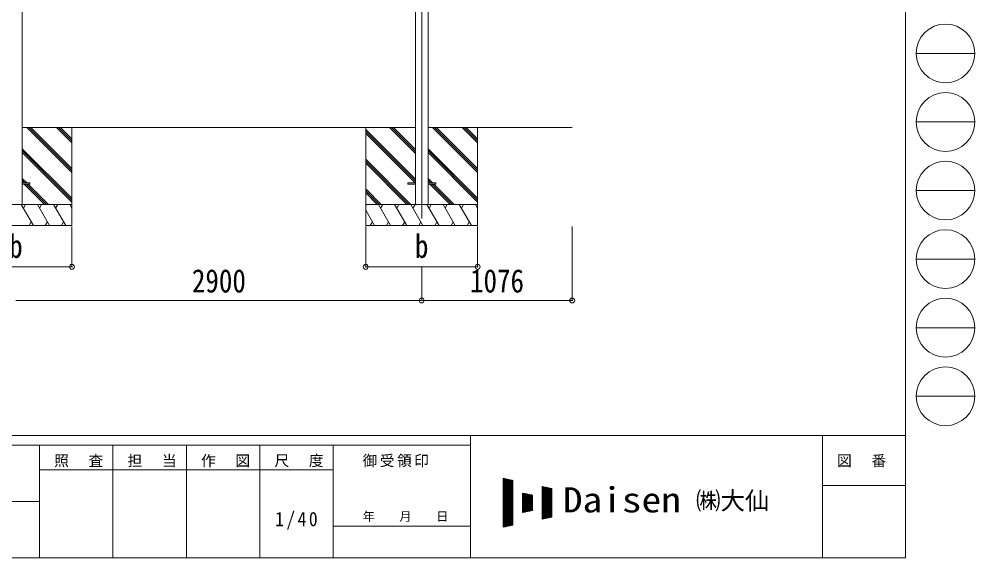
# Model space of a CAD drawing. Units: millimetres at full size. Extents: x -9783 to 9892, y -6828 to 6752.
# Drawn here: x 3060 to 9892, y -6828 to -2978 of the extents above; entities that cross this region are included whole.
import ezdxf
from ezdxf.enums import TextEntityAlignment as Align

# ---------------------------------------------------------------- set-up
doc = ezdxf.new("R2010")
doc.units = ezdxf.units.MM
doc.header["$LTSCALE"] = 35
doc.header["$PDMODE"] = 32
doc.header["$PDSIZE"] = 35
for name, color, linetype, lineweight in [('0-0_0', 7, 'Continuous', 9), ('0-1_本体', 4, 'Continuous', 9), ('0-2_部品', 7, 'Continuous', 9), ('0-8_PARTS2', 2, 'Continuous', 9), ('0-A_寸法', 6, 'Continuous', 9), ('F-0_240', 7, 'Continuous', 9)]:
    doc.layers.add(name, color=color, linetype=linetype, lineweight=lineweight)
doc.styles.add('ＭＳ ゴシック', font='')
doc.styles.get('ＭＳ ゴシック').set_extended_font_data('MS Gothic')

msp = doc.modelspace()

# ---------------------------------------------------------------- linework, layer by layer
at = {"layer": '0-0_0'}
for p, q in [((5892.66, -3752.34), (3083.06, -3752.34)), ((3437.86, -4074.8), (3115.4, -3752.34)), ((3437.86, -4060.65), (3129.54, -3752.34)), ((3437.86, -4046.51), (3143.68, -3752.34)), ((3437.86, -3862.67), (3327.53, -3752.34)), ((3437.86, -3848.52), (3341.67, -3752.34)), ((3437.86, -3834.38), (3355.82, -3752.34)), ((3437.86, -3752.34), (3437.86, -4452.34)), ((5537.86, -3752.34), (5537.86, -4452.34)), ((5892.66, -3937.97), (5707.03, -3752.34)), ((5892.66, -3923.82), (5721.17, -3752.34)), ((5892.66, -3909.68), (5735.32, -3752.34)), ((7013.86, -3752.34), (5983.06, -3752.34)), ((6337.86, -4074.8), (6015.4, -3752.34)), ((6337.86, -4060.65), (6029.54, -3752.34)), ((6337.86, -4046.51), (6043.68, -3752.34)), ((6337.86, -3862.67), (6227.53, -3752.34)), ((6337.86, -3848.52), (6241.67, -3752.34)), ((6337.86, -3834.38), (6255.82, -3752.34)), ((6337.86, -3752.34), (6337.86, -4452.34)), ((5892.66, -4121.81), (5537.86, -3767.02)), ((5892.66, -4135.95), (5537.86, -3781.16)), ((5890.4, -4147.84), (5537.86, -3795.3)), ((3437.86, -4258.64), (3083.06, -3903.85)), ((3437.86, -4272.79), (3083.06, -3917.99)), ((3437.86, -4286.93), (3083.06, -3932.13)), ((6337.86, -4258.64), (5983.06, -3903.85)), ((6337.86, -4272.79), (5983.06, -3917.99)), ((6337.86, -4286.93), (5983.06, -3932.13)), ((5861.06, -4302.34), (5537.86, -3979.15)), ((5846.91, -4302.34), (5537.86, -3993.29)), ((5832.77, -4302.34), (5537.86, -4007.43)), ((3114.92, -4147.84), (3083.06, -4115.98)), ((3100.78, -4147.84), (3083.06, -4130.12)), ((3086.64, -4147.84), (3083.06, -4144.26)), ((3241.14, -4302.34), (3095.64, -4156.84)), ((3255.28, -4302.34), (3109.78, -4156.84)), ((3269.42, -4302.34), (3123.92, -4156.84)), ((6014.92, -4147.84), (5983.06, -4115.98)), ((6000.78, -4147.84), (5983.06, -4130.12)), ((5986.64, -4147.84), (5983.06, -4144.26)), ((6141.14, -4302.34), (5995.64, -4156.84)), ((6155.28, -4302.34), (6009.78, -4156.84)), ((6169.42, -4302.34), (6023.92, -4156.84)), ((5648.92, -4302.34), (5537.86, -4191.28)), ((5634.78, -4302.34), (5537.86, -4205.42)), ((5620.64, -4302.34), (5537.86, -4219.56)), ((2637.86, -4302.34), (3437.86, -4302.34)), ((3162.18, -4452.34), (3075.57, -4302.34)), ((3090.58, -4328.32), (3105.58, -4302.34)), ((3277.65, -4452.33), (3191.04, -4302.34)), ((3206.05, -4328.32), (3221.05, -4302.34)), ((3393.12, -4452.34), (3306.51, -4302.34)), ((3321.51, -4328.32), (3336.52, -4302.33)), ((3437.86, -4329.84), (3421.98, -4302.34)), ((5537.86, -4302.34), (6337.86, -4302.34)), ((5543.69, -4302.34), (5537.86, -4312.44)), ((5715.77, -4452.34), (5629.16, -4302.34)), ((5659.16, -4302.34), (5644.16, -4328.32)), ((5831.24, -4452.34), (5744.63, -4302.34)), ((5759.63, -4328.32), (5774.64, -4302.34)), ((5946.71, -4452.34), (5860.1, -4302.34)), ((5875.1, -4328.32), (5890.11, -4302.33)), ((6062.18, -4452.34), (5975.57, -4302.34)), ((5990.58, -4328.32), (6005.58, -4302.34)), ((6177.65, -4452.33), (6091.04, -4302.34)), ((6106.05, -4328.32), (6121.05, -4302.34)), ((6293.12, -4452.34), (6206.51, -4302.34)), ((6221.51, -4328.32), (6236.52, -4302.33)), ((6337.86, -4329.84), (6321.98, -4302.34)), ((5600.3, -4452.34), (5537.86, -4344.2)), ((3147.18, -4426.35), (3132.18, -4452.34)), ((3262.65, -4426.36), (3247.65, -4452.33)), ((3378.12, -4426.36), (3363.12, -4452.34)), ((5585.3, -4426.36), (5570.3, -4452.34)), ((5700.77, -4426.36), (5685.77, -4452.34)), ((5816.24, -4426.36), (5801.24, -4452.34)), ((5931.71, -4426.36), (5916.71, -4452.34)), ((6047.18, -4426.35), (6032.18, -4452.34)), ((6162.65, -4426.36), (6147.65, -4452.33)), ((6278.12, -4426.36), (6263.12, -4452.34)), ((3437.86, -4452.34), (2637.86, -4452.34)), ((6337.86, -4452.34), (5537.86, -4452.34))]:
    msp.add_line(p, q, dxfattribs=at)
at = {"layer": '0-1_本体'}
for p, q in [((3083.06, -825.97), (3083.06, -4302.35)), ((5892.66, -825.97), (5892.66, -4302.35)), ((5983.06, -825.97), (5983.06, -4302.34))]:
    msp.add_line(p, q, dxfattribs=at)
at = {"layer": '0-2_部品', "color": 4}
for p, q in [((3137.86, -4147.86), (3083.06, -4147.86)), ((3137.86, -4156.86), (3083.06, -4156.86)), ((3137.86, -4147.86), (3137.86, -4156.86)), ((5837.86, -4147.86), (5837.86, -4156.86)), ((5892.66, -4147.86), (5837.86, -4147.86)), ((5892.66, -4156.86), (5837.86, -4156.86)), ((6037.86, -4147.86), (5983.06, -4147.86)), ((6037.86, -4156.86), (5983.06, -4156.86)), ((6037.86, -4147.86), (6037.86, -4156.86))]:
    msp.add_line(p, q, dxfattribs=at)
at = {"layer": '0-8_PARTS2'}
msp.add_line((5937.86, -852.34), (5937.86, -4402.34), dxfattribs=at)
at = {"layer": '0-A_寸法'}
for p, q in [((3437.86, -4748.72), (3437.86, -4459.75)), ((5537.86, -4748.72), (5537.86, -4459.75)), ((6337.86, -4748.72), (6337.86, -4459.75)), ((7013.86, -4988.7), (7013.86, -4459.75)), ((2637.86, -4748.72), (3437.86, -4748.72)), ((5537.86, -4748.72), (6337.86, -4748.72)), ((5937.86, -4988.7), (5937.86, -4748.72)), ((3037.86, -4988.7), (5937.86, -4988.7)), ((5937.86, -4988.7), (7013.86, -4988.7))]:
    msp.add_line(p, q, dxfattribs=at)
for p in [(3437.86, -4748.72), (5537.86, -4748.72), (6337.86, -4748.72), (5937.86, -4988.7), (7013.86, -4988.7)]:
    msp.add_point(p, dxfattribs=at)
at = {"layer": 'F-0_240', "color": 5}
for p, q in [((9396.97, 6751.9), (9396.97, -6828.1)), ((-9783.03, -5953.1), (9396.97, -5953.1)), ((6285.75, -5953.1), (6285.75, -6828.1)), ((8801.97, -5953.1), (8801.97, -6828.1)), ((-9783.03, -6023.1), (6285.75, -6023.1)), ((3205.75, -6023.1), (3205.75, -6828.1)), ((3730.75, -6023.1), (3730.75, -6828.1)), ((4255.75, -6023.1), (4255.75, -6828.1)), ((4780.75, -6023.1), (4780.75, -6828.1)), ((5305.75, -6023.1), (5305.75, -6828.1)), ((3205.75, -6198.1), (5305.75, -6198.1)), ((8801.97, -6311.85), (9396.97, -6311.85)), ((-3969.25, -6425.6), (3205.75, -6425.6)), ((5305.75, -6600.6), (6285.75, -6600.6)), ((-9783.03, -6828.1), (9396.97, -6828.1))]:
    msp.add_line(p, q, dxfattribs=at)
at = {"layer": 'F-0_240', "color": 4}
for p, q in [((9471.77, -3223.1), (9891.77, -3223.1)), ((9471.77, -3713.1), (9891.77, -3713.1)), ((9471.77, -4203.1), (9891.77, -4203.1)), ((9471.77, -4693.1), (9891.77, -4693.1)), ((9471.77, -5183.1), (9891.77, -5183.1)), ((9471.77, -5673.1), (9891.77, -5673.1))]:
    msp.add_line(p, q, dxfattribs=at)
at = {"layer": 'F-0_240'}
for p, q in [((6519.04, -6259.47), (6589.04, -6274.05)), ((6519.04, -6259.47), (6519.04, -6609.47)), ((6519.04, -6262.76), (6534.85, -6262.76)), ((6519.04, -6266.26), (6551.65, -6266.26)), ((6519.04, -6269.76), (6568.45, -6269.76)), ((6519.04, -6273.26), (6585.25, -6273.26)), ((6519.04, -6276.76), (6589.04, -6276.76)), ((6519.04, -6280.26), (6589.04, -6280.26)), ((6519.04, -6283.76), (6589.04, -6283.76)), ((6521.12, -6609.03), (6521.12, -6259.9)), ((6524.62, -6608.3), (6524.62, -6260.63)), ((6528.12, -6607.58), (6528.12, -6261.36)), ((6531.62, -6606.85), (6531.62, -6262.09)), ((6535.12, -6606.12), (6535.12, -6262.81)), ((6538.62, -6605.39), (6538.62, -6263.54)), ((6542.12, -6604.66), (6542.12, -6264.27)), ((6545.62, -6603.93), (6545.62, -6265)), ((6549.12, -6603.2), (6549.12, -6265.73)), ((6552.62, -6602.47), (6552.62, -6266.46)), ((6556.12, -6601.74), (6556.12, -6267.19)), ((6559.62, -6601.01), (6559.62, -6267.92)), ((6563.12, -6600.28), (6563.12, -6268.65)), ((6566.62, -6599.55), (6566.62, -6269.38)), ((6570.12, -6598.83), (6570.12, -6270.11)), ((6573.62, -6598.1), (6573.62, -6270.84)), ((6577.12, -6597.37), (6577.12, -6271.56)), ((6580.62, -6596.64), (6580.62, -6272.29)), ((6584.12, -6595.91), (6584.12, -6273.02)), ((6587.62, -6595.18), (6587.62, -6273.75)), ((6589.04, -6274.05), (6589.04, -6594.88)), ((6519.04, -6287.26), (6589.04, -6287.26)), ((6519.04, -6290.76), (6589.04, -6290.76)), ((6519.04, -6294.26), (6589.04, -6294.26)), ((6519.04, -6297.76), (6589.04, -6297.76)), ((6519.04, -6301.26), (6589.04, -6301.26)), ((6519.04, -6304.76), (6589.04, -6304.76)), ((6519.04, -6308.26), (6589.04, -6308.26)), ((6519.04, -6311.76), (6589.04, -6311.76)), ((6519.04, -6315.26), (6589.04, -6315.26)), ((6519.04, -6318.76), (6589.04, -6318.76)), ((6519.04, -6322.26), (6589.04, -6322.26)), ((6519.04, -6325.76), (6589.04, -6325.76)), ((6519.04, -6329.26), (6589.04, -6329.26)), ((6519.04, -6332.76), (6589.04, -6332.76)), ((6519.04, -6336.26), (6589.04, -6336.26)), ((6519.04, -6339.76), (6589.04, -6339.76)), ((6519.04, -6343.26), (6589.04, -6343.26)), ((6519.04, -6346.76), (6589.04, -6346.76)), ((6519.04, -6350.26), (6589.04, -6350.26)), ((6799.04, -6317.8), (6869.04, -6332.38)), ((6799.04, -6317.8), (6799.04, -6551.13)), ((6799.04, -6318.76), (6803.65, -6318.76)), ((6799.04, -6322.26), (6820.45, -6322.26)), ((6799.04, -6325.76), (6837.25, -6325.76)), ((6799.04, -6329.26), (6854.05, -6329.26)), ((6799.04, -6332.76), (6869.04, -6332.76)), ((6799.04, -6336.26), (6869.04, -6336.26)), ((6799.04, -6339.76), (6869.04, -6339.76)), ((6799.04, -6343.26), (6869.04, -6343.26)), ((6799.04, -6346.76), (6869.04, -6346.76)), ((6799.04, -6350.26), (6869.04, -6350.26)), ((6801.12, -6550.7), (6801.12, -6318.23)), ((6804.62, -6549.97), (6804.62, -6318.96)), ((6808.12, -6549.24), (6808.12, -6319.69)), ((6811.62, -6548.51), (6811.62, -6320.42)), ((6815.12, -6547.78), (6815.12, -6321.15)), ((6818.62, -6547.05), (6818.62, -6321.88)), ((6822.12, -6546.33), (6822.12, -6322.61)), ((6825.62, -6545.6), (6825.62, -6323.34)), ((6829.12, -6544.87), (6829.12, -6324.06)), ((6832.62, -6544.14), (6832.62, -6324.79)), ((6836.12, -6543.41), (6836.12, -6325.52)), ((6839.62, -6542.68), (6839.62, -6326.25)), ((6843.12, -6541.95), (6843.12, -6326.98)), ((6846.62, -6541.22), (6846.62, -6327.71)), ((6850.12, -6540.49), (6850.12, -6328.44)), ((6853.62, -6539.76), (6853.62, -6329.17)), ((6857.12, -6539.03), (6857.12, -6329.9)), ((6860.62, -6538.3), (6860.62, -6330.63)), ((6864.12, -6537.58), (6864.12, -6331.36)), ((6867.62, -6536.85), (6867.62, -6332.09)), ((6869.04, -6332.38), (6869.04, -6536.55)), ((6519.04, -6353.76), (6589.04, -6353.76)), ((6519.04, -6357.26), (6589.04, -6357.26)), ((6519.04, -6360.76), (6589.04, -6360.76)), ((6519.04, -6364.26), (6589.04, -6364.26)), ((6519.04, -6367.76), (6589.04, -6367.76)), ((6519.04, -6371.26), (6589.04, -6371.26)), ((6519.04, -6374.76), (6589.04, -6374.76)), ((6519.04, -6378.26), (6589.04, -6378.26)), ((6519.04, -6381.76), (6589.04, -6381.76)), ((6519.04, -6385.26), (6589.04, -6385.26)), ((6519.04, -6388.76), (6589.04, -6388.76)), ((6519.04, -6392.26), (6589.04, -6392.26)), ((6519.04, -6395.76), (6589.04, -6395.76)), ((6519.04, -6399.26), (6589.04, -6399.26)), ((6519.04, -6402.76), (6589.04, -6402.76)), ((6519.04, -6406.26), (6589.04, -6406.26)), ((6519.04, -6409.76), (6589.04, -6409.76)), ((6519.04, -6413.26), (6589.04, -6413.26)), ((6519.04, -6416.76), (6589.04, -6416.76)), ((6519.04, -6420.26), (6589.04, -6420.26)), ((6659.04, -6364.47), (6729.04, -6379.05)), ((6659.04, -6364.47), (6659.04, -6504.47)), ((6659.04, -6367.76), (6674.85, -6367.76)), ((6659.04, -6371.26), (6691.65, -6371.26)), ((6659.04, -6374.76), (6708.45, -6374.76)), ((6659.04, -6378.26), (6725.25, -6378.26)), ((6659.04, -6381.76), (6729.04, -6381.76)), ((6659.04, -6385.26), (6729.04, -6385.26)), ((6659.04, -6388.76), (6729.04, -6388.76)), ((6659.04, -6392.26), (6729.04, -6392.26)), ((6659.04, -6395.76), (6729.04, -6395.76)), ((6659.04, -6399.26), (6729.04, -6399.26)), ((6659.04, -6402.76), (6729.04, -6402.76)), ((6659.04, -6406.26), (6729.04, -6406.26)), ((6659.04, -6409.76), (6729.04, -6409.76)), ((6659.04, -6413.26), (6729.04, -6413.26)), ((6659.04, -6416.76), (6729.04, -6416.76)), ((6659.04, -6420.26), (6729.04, -6420.26)), ((6661.12, -6504.03), (6661.12, -6364.9)), ((6664.62, -6503.3), (6664.62, -6365.63)), ((6668.12, -6502.58), (6668.12, -6366.36)), ((6671.62, -6501.85), (6671.62, -6367.09)), ((6675.12, -6501.12), (6675.12, -6367.81)), ((6678.62, -6500.39), (6678.62, -6368.54)), ((6682.12, -6499.66), (6682.12, -6369.27)), ((6685.62, -6498.93), (6685.62, -6370)), ((6689.12, -6498.2), (6689.12, -6370.73)), ((6692.62, -6497.47), (6692.62, -6371.46)), ((6696.12, -6496.74), (6696.12, -6372.19)), ((6699.62, -6496.01), (6699.62, -6372.92)), ((6703.12, -6495.28), (6703.12, -6373.65)), ((6706.62, -6494.55), (6706.62, -6374.38)), ((6710.12, -6493.83), (6710.12, -6375.11)), ((6713.62, -6493.1), (6713.62, -6375.84)), ((6717.12, -6492.37), (6717.12, -6376.56)), ((6720.62, -6491.64), (6720.62, -6377.29)), ((6724.12, -6490.91), (6724.12, -6378.02)), ((6727.62, -6490.18), (6727.62, -6378.75)), ((6729.04, -6379.05), (6729.04, -6489.88)), ((6799.04, -6353.76), (6869.04, -6353.76)), ((6799.04, -6357.26), (6869.04, -6357.26)), ((6799.04, -6360.76), (6869.04, -6360.76)), ((6799.04, -6364.26), (6869.04, -6364.26)), ((6799.04, -6367.76), (6869.04, -6367.76)), ((6799.04, -6371.26), (6869.04, -6371.26)), ((6799.04, -6374.76), (6869.04, -6374.76)), ((6799.04, -6378.26), (6869.04, -6378.26)), ((6799.04, -6381.76), (6869.04, -6381.76)), ((6799.04, -6385.26), (6869.04, -6385.26)), ((6799.04, -6388.76), (6869.04, -6388.76)), ((6799.04, -6392.26), (6869.04, -6392.26)), ((6799.04, -6395.76), (6869.04, -6395.76)), ((6799.04, -6399.26), (6869.04, -6399.26)), ((6799.04, -6402.76), (6869.04, -6402.76)), ((6799.04, -6406.26), (6869.04, -6406.26)), ((6799.04, -6409.76), (6869.04, -6409.76)), ((6799.04, -6413.26), (6869.04, -6413.26)), ((6799.04, -6416.76), (6869.04, -6416.76)), ((6799.04, -6420.26), (6869.04, -6420.26)), ((6519.04, -6423.76), (6589.04, -6423.76)), ((6519.04, -6427.26), (6589.04, -6427.26)), ((6519.04, -6430.76), (6589.04, -6430.76)), ((6519.04, -6434.26), (6589.04, -6434.26)), ((6519.04, -6437.76), (6589.04, -6437.76)), ((6519.04, -6441.26), (6589.04, -6441.26)), ((6519.04, -6444.76), (6589.04, -6444.76)), ((6519.04, -6448.26), (6589.04, -6448.26)), ((6519.04, -6451.76), (6589.04, -6451.76)), ((6519.04, -6455.26), (6589.04, -6455.26)), ((6519.04, -6458.76), (6589.04, -6458.76)), ((6519.04, -6462.26), (6589.04, -6462.26)), ((6519.04, -6465.76), (6589.04, -6465.76)), ((6519.04, -6469.26), (6589.04, -6469.26)), ((6519.04, -6472.76), (6589.04, -6472.76)), ((6519.04, -6476.26), (6589.04, -6476.26)), ((6519.04, -6479.76), (6589.04, -6479.76)), ((6519.04, -6483.26), (6589.04, -6483.26)), ((6519.04, -6486.76), (6589.04, -6486.76)), ((6659.04, -6423.76), (6729.04, -6423.76)), ((6659.04, -6427.26), (6729.04, -6427.26)), ((6659.04, -6430.76), (6729.04, -6430.76)), ((6659.04, -6434.26), (6729.04, -6434.26)), ((6659.04, -6437.76), (6729.04, -6437.76)), ((6659.04, -6441.26), (6729.04, -6441.26)), ((6659.04, -6444.76), (6729.04, -6444.76)), ((6659.04, -6448.26), (6729.04, -6448.26)), ((6659.04, -6451.76), (6729.04, -6451.76)), ((6659.04, -6455.26), (6729.04, -6455.26)), ((6659.04, -6458.76), (6729.04, -6458.76)), ((6659.04, -6462.26), (6729.04, -6462.26)), ((6659.04, -6465.76), (6729.04, -6465.76)), ((6659.04, -6469.26), (6729.04, -6469.26)), ((6659.04, -6472.76), (6729.04, -6472.76)), ((6659.04, -6476.26), (6729.04, -6476.26)), ((6659.04, -6479.76), (6729.04, -6479.76)), ((6659.04, -6483.26), (6729.04, -6483.26)), ((6659.04, -6486.76), (6729.04, -6486.76)), ((6799.04, -6423.76), (6869.04, -6423.76)), ((6799.04, -6427.26), (6869.04, -6427.26)), ((6799.04, -6430.76), (6869.04, -6430.76)), ((6799.04, -6434.26), (6869.04, -6434.26)), ((6799.04, -6437.76), (6869.04, -6437.76)), ((6799.04, -6441.26), (6869.04, -6441.26)), ((6799.04, -6444.76), (6869.04, -6444.76)), ((6799.04, -6448.26), (6869.04, -6448.26)), ((6799.04, -6451.76), (6869.04, -6451.76)), ((6799.04, -6455.26), (6869.04, -6455.26)), ((6799.04, -6458.76), (6869.04, -6458.76)), ((6799.04, -6462.26), (6869.04, -6462.26)), ((6799.04, -6465.76), (6869.04, -6465.76)), ((6799.04, -6469.26), (6869.04, -6469.26)), ((6799.04, -6472.76), (6869.04, -6472.76)), ((6799.04, -6476.26), (6869.04, -6476.26)), ((6799.04, -6479.76), (6869.04, -6479.76)), ((6799.04, -6483.26), (6869.04, -6483.26)), ((6799.04, -6486.76), (6869.04, -6486.76)), ((6519.04, -6490.26), (6589.04, -6490.26)), ((6519.04, -6493.76), (6589.04, -6493.76)), ((6519.04, -6497.26), (6589.04, -6497.26)), ((6519.04, -6500.76), (6589.04, -6500.76)), ((6519.04, -6504.26), (6589.04, -6504.26)), ((6519.04, -6507.76), (6589.04, -6507.76)), ((6519.04, -6511.26), (6589.04, -6511.26)), ((6519.04, -6514.76), (6589.04, -6514.76)), ((6519.04, -6518.26), (6589.04, -6518.26)), ((6519.04, -6521.76), (6589.04, -6521.76)), ((6519.04, -6525.26), (6589.04, -6525.26)), ((6519.04, -6528.76), (6589.04, -6528.76)), ((6519.04, -6532.26), (6589.04, -6532.26)), ((6519.04, -6535.76), (6589.04, -6535.76)), ((6519.04, -6539.26), (6589.04, -6539.26)), ((6519.04, -6542.76), (6589.04, -6542.76)), ((6519.04, -6546.26), (6589.04, -6546.26)), ((6519.04, -6549.76), (6589.04, -6549.76)), ((6519.04, -6553.26), (6589.04, -6553.26)), ((6519.04, -6556.76), (6589.04, -6556.76)), ((6659.04, -6504.47), (6729.04, -6489.88)), ((6659.04, -6490.26), (6727.23, -6490.26)), ((6659.04, -6493.76), (6710.43, -6493.76)), ((6659.04, -6497.26), (6693.63, -6497.26)), ((6659.04, -6500.76), (6676.83, -6500.76)), ((6659.04, -6504.26), (6660.03, -6504.26)), ((6799.04, -6490.26), (6869.04, -6490.26)), ((6799.04, -6493.76), (6869.04, -6493.76)), ((6799.04, -6497.26), (6869.04, -6497.26)), ((6799.04, -6500.76), (6869.04, -6500.76)), ((6799.04, -6504.26), (6869.04, -6504.26)), ((6799.04, -6507.76), (6869.04, -6507.76)), ((6799.04, -6511.26), (6869.04, -6511.26)), ((6799.04, -6514.76), (6869.04, -6514.76)), ((6799.04, -6518.26), (6869.04, -6518.26)), ((6799.04, -6521.76), (6869.04, -6521.76)), ((6799.04, -6525.26), (6869.04, -6525.26)), ((6799.04, -6528.76), (6869.04, -6528.76)), ((6799.04, -6532.26), (6869.04, -6532.26)), ((6799.04, -6535.76), (6869.04, -6535.76)), ((6869.04, -6536.55), (6799.04, -6551.13)), ((6799.04, -6539.26), (6856.03, -6539.26)), ((6799.04, -6542.76), (6839.23, -6542.76)), ((6799.04, -6546.26), (6822.43, -6546.26)), ((6799.04, -6549.76), (6805.63, -6549.76)), ((6519.04, -6560.26), (6589.04, -6560.26)), ((6519.04, -6563.76), (6589.04, -6563.76)), ((6519.04, -6567.26), (6589.04, -6567.26)), ((6519.04, -6570.76), (6589.04, -6570.76)), ((6519.04, -6574.26), (6589.04, -6574.26)), ((6519.04, -6577.76), (6589.04, -6577.76)), ((6519.04, -6581.26), (6589.04, -6581.26)), ((6519.04, -6584.76), (6589.04, -6584.76)), ((6519.04, -6588.26), (6589.04, -6588.26)), ((6519.04, -6591.76), (6589.04, -6591.76)), ((6589.04, -6594.88), (6519.04, -6609.47)), ((6519.04, -6595.26), (6587.23, -6595.26)), ((6519.04, -6598.76), (6570.43, -6598.76)), ((6519.04, -6602.26), (6553.63, -6602.26)), ((6519.04, -6605.76), (6536.83, -6605.76)), ((6519.04, -6609.26), (6520.03, -6609.26))]:
    msp.add_line(p, q, dxfattribs=at)
at = {"layer": 'F-0_240', "color": 4}
for centre in [(9681.77, -3223.1), (9681.77, -3713.1), (9681.77, -4203.1), (9681.77, -4693.1), (9681.77, -5183.1), (9681.77, -5673.1)]:
    msp.add_circle(centre, 210, dxfattribs=at)

# ---------------------------------------------------------------- texts
at = {"layer": '0-A_寸法', "color": 7, "style": 'ＭＳ ゴシック', "width": 0.85}
for s, p in [('b', (2989.74, -4734.22)), ('b', (5889.74, -4734.22)), ('2900', (4295.36, -4981.7)), ('1076', (6283.36, -4981.7))]:
    msp.add_text(s, height=166.8, dxfattribs=at).set_placement(p, align=Align.BOTTOM_LEFT)
at = {"layer": 'F-0_240', "style": 'ＭＳ ゴシック', "width": 1.15}
msp.add_text('Daisen', height=179.6, dxfattribs=at).set_placement((6947.05, -6556.97), align=Align.BOTTOM_LEFT)
at = {"layer": 'F-0_240', "style": 'ＭＳ ゴシック'}
for s, height, p in [('㈱大仙\u3000', 128.3, (7898.35, -6521.97)), ('年\u3000\u3000月\u3000\u3000日', 64.15, (5515.76, -6583.1))]:
    msp.add_text(s, height=height, dxfattribs=at).set_placement(p, align=Align.BOTTOM_LEFT)
at = {"layer": 'F-0_240', "attachment_point": 7, "style": 'ＭＳ ゴシック'}
for s, insert, char_height in [('\\T1.17;照\u3000査', (3310.76, -6180.6), 76.98), ('\\T1.17;担\u3000当', (3835.76, -6180.6), 76.98), ('\\T1.17;作\u3000図', (4360.75, -6180.6), 76.98), ('\\T1.17;尺\u3000度', (4885.76, -6180.6), 76.98), ('\\T1.17;御受領印', (5515.75, -6180.6), 76.98), ('\\T1.17;図\u3000番', (8906.97, -6180.6), 76.98), ('\\T1.28;\\W0.9;1/40', (4890.13, -6626.85), 102.6)]:
    msp.add_mtext(s, dxfattribs=dict(at, insert=insert, char_height=char_height))

doc.saveas('drawing.dxf')
